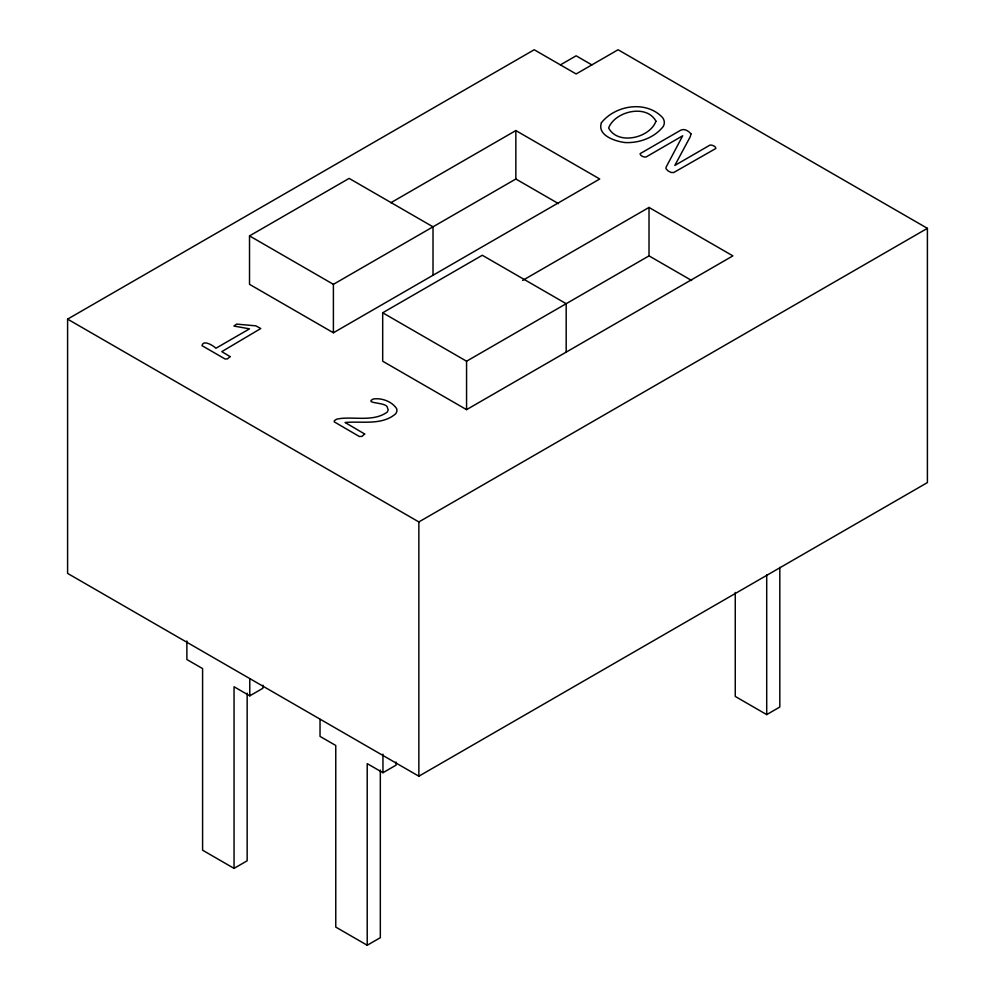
<?xml version="1.0" encoding="UTF-8"?>
<svg xmlns="http://www.w3.org/2000/svg" width="995" height="995" viewBox="0 0 995 995"><rect width="100%" height="100%" fill="white"/><g stroke="black" fill="none" stroke-linecap="round" stroke-linejoin="round"><path stroke-width="1.49" d="M67.598 319.134L534.203 49.75L576.142 73.966L618.082 49.75L927.402 228.34L927.402 482.587L418.858 776.199L67.598 573.394L67.598 319.134L418.858 521.94L927.402 228.34M390.811 202.756L515.845 130.569L599.736 179L333.4 332.765L249.521 284.334L249.521 235.902L349.133 178.391L433.012 226.823L433.012 275.254M560.409 64.886L576.142 55.807L591.863 64.886M249.521 235.902L333.4 284.334L515.845 179L558.456 203.602M522.636 280.416L649.014 207.445L732.892 255.877L466.568 409.642L382.689 361.21L382.689 312.778L482.301 255.267L566.18 303.699L566.18 352.13M382.689 312.778L466.568 361.21L649.014 255.877L691.625 280.478M247.158 693.154L247.158 860.799L234.049 868.374L234.049 686.749L249.782 695.841L262.891 688.266L262.891 685.182M380.326 770.043L380.326 937.688L367.217 945.25L367.217 763.638L382.951 772.717L396.06 765.155L396.06 762.058M735.255 592.448L735.255 696.438L766.71 714.609L779.819 707.035L779.819 567.337M234.049 868.374L202.594 850.203L202.594 668.59L186.873 659.511L186.873 640.967M367.217 945.25L335.763 927.091L335.763 745.479L320.029 736.399L320.029 719.397M766.71 574.899L766.71 714.609M649.014 207.445L649.014 255.877M515.845 130.569L515.845 179M466.568 361.21L466.568 409.642M418.858 521.94L418.858 776.199M382.951 754.173L382.951 772.717M333.4 284.334L333.4 332.765M249.782 678.839L249.782 695.841M690.978 133.865L690.256 136.738L674.821 165.456L709.945 145.108C711.922 144.685 716.201 146.452 715.815 148.491L673.665 172.558L671.003 172.446L668.018 170.879L665.966 168.69L666.078 167.197L682.707 135.768L646.016 157.023C644.051 157.459 639.723 155.643 640.146 153.64L680.891 130.109C684.461 128.28 688.776 131.116 690.978 133.865M364.68 433.994L362.006 436.37L359.357 436.494L334.233 421.855L334.419 420.599L336.808 419.144L340.688 418.472C355.837 416.843 374.132 421.731 387.316 412.017L388.187 409.865L387.416 407.614C386.993 401.893 363.498 403.908 373.312 398.995C381.57 397.726 391.819 401.395 396.532 408.485A14.278 8.246 0 0 1 395.637 413.808C381.993 425.698 361.633 420.972 345.091 422.502L364.68 433.994M230.143 356.633L227.42 358.909L225.069 358.971L201.997 345.651C203.179 339.208 213.49 345.775 215.927 348.25L249.509 328.86L233.962 326.049L236.623 324.096L255.827 325.838L260.789 328.524L221.798 351.633L230.143 356.633M655.941 121.203C649.984 137.895 618.057 145.668 608.641 128.019C614.699 111.452 646.551 103.53 655.941 121.203M601.428 122.696C596.876 135.444 615.383 141.377 625.047 142.546C639.126 143.268 654.387 137.758 663.217 126.514A21.815 12.599 0 0 0 662.533 117.534C646.228 100.109 615.582 105.06 601.428 122.696"/></g></svg>
